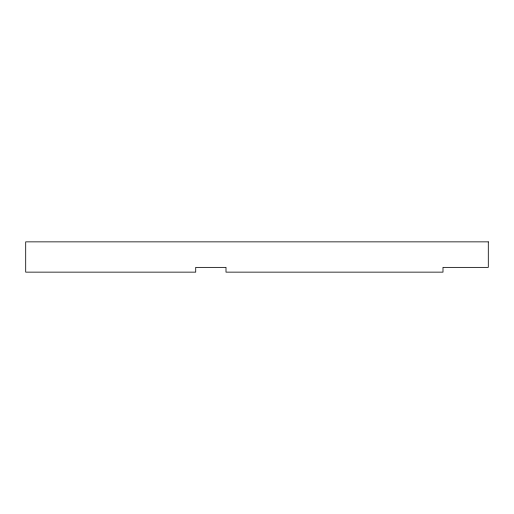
<?xml version="1.0" encoding="UTF-8"?>
<svg xmlns="http://www.w3.org/2000/svg" width="514" height="514" viewBox="0 0 514 514"><rect width="100%" height="100%" fill="white"/><g stroke="black" fill="none" stroke-linecap="round" stroke-linejoin="round"><path stroke-width="0.77" d="M488.3 241.856L25.7 241.856L25.7 272.144L195.718 272.144L195.718 267.37L225.999 267.37L225.999 272.144L442.991 272.144L442.991 267.37L488.3 267.37L488.3 241.856"/></g></svg>
